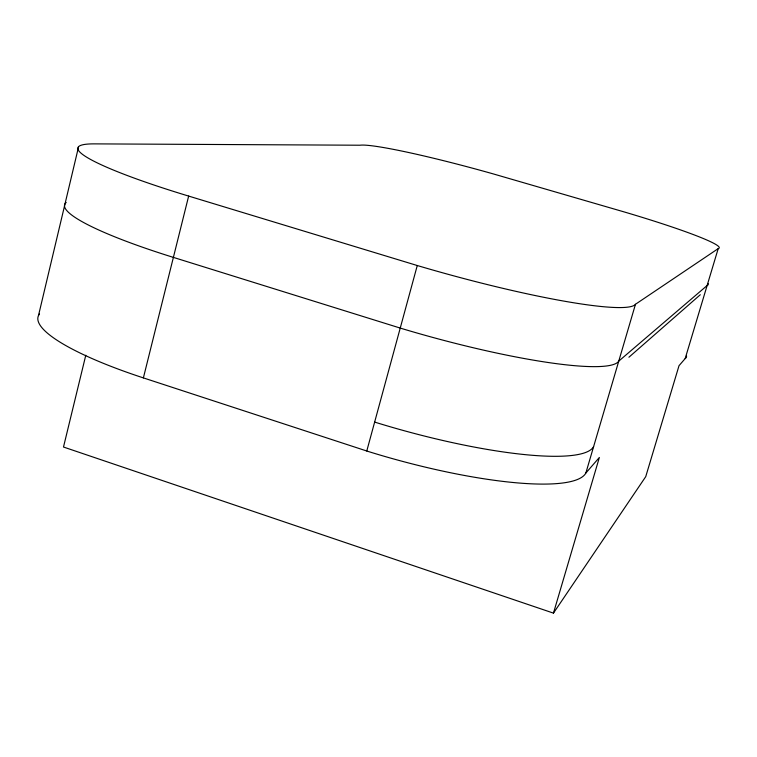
<?xml version="1.0" encoding="UTF-8"?>
<svg xmlns="http://www.w3.org/2000/svg" width="757" height="757" viewBox="0 0 757 757"><rect width="100%" height="100%" fill="white"/><g stroke="black" fill="none" stroke-linecap="round" stroke-linejoin="round"><path stroke-width="1.14" d="M38.484 315.584L78.491 147.142M85.787 355.251L63.493 447.027L553.462 613.123L645.73 476.655L679.02 365.678L685.18 358.572A120.902 16.37 16 0 0 686.467 355.818M553.462 613.123L599.364 457.465L585.852 473.04A186.941 39.411 15.4 0 1 367.694 451.304L143.385 377.894L188.654 196.082A178.094 19.89 14.6 0 1 94.578 143.877L360.048 145.221A127.138 9.311 15.4 0 1 493.025 173.836L623.834 211.828A122.161 8.999 15.7 0 1 718.204 248.627L685.18 358.572M366.767 451.021L417.268 265.527L188.654 196.082M585.852 473.04L635.473 304.276L718.204 248.627M628.925 357.228L700.301 294.728M417.268 265.527L418.224 265.802A189.979 21.915 15.4 0 0 635.473 304.276M374.639 422.084L375.576 422.368A187.414 36.715 15.4 0 0 593.602 446.677M143.385 377.894A175.302 35.787 14 0 1 39.43 313.994M66.219 202.479A177.147 25.303 14.4 0 0 173.391 257.389L401.182 328.368A188.957 27.877 15.4 0 0 618.753 361.136L707.123 285.531A121.735 11.487 15.8 0 0 708.164 283.638"/></g></svg>
